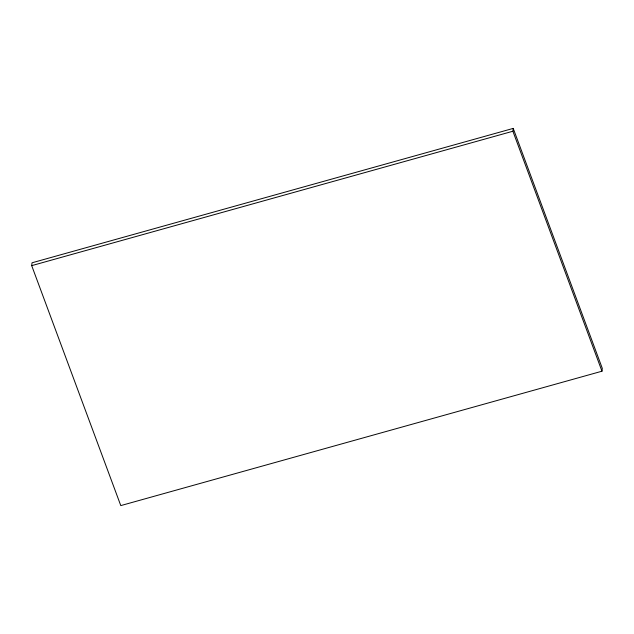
<?xml version="1.0" encoding="UTF-8"?>
<svg xmlns="http://www.w3.org/2000/svg" width="634" height="634" viewBox="0 0 634 634"><rect width="100%" height="100%" fill="white"/><g stroke="black" fill="none" stroke-linecap="round" stroke-linejoin="round"><path stroke-width="0.95" d="M31.7 265.638L32.025 262.793L513.215 128.401L602.3 368.362L601.975 371.207L120.785 505.599L31.7 265.638L512.89 131.238L513.215 128.401M512.89 131.238L601.975 371.207"/></g></svg>
